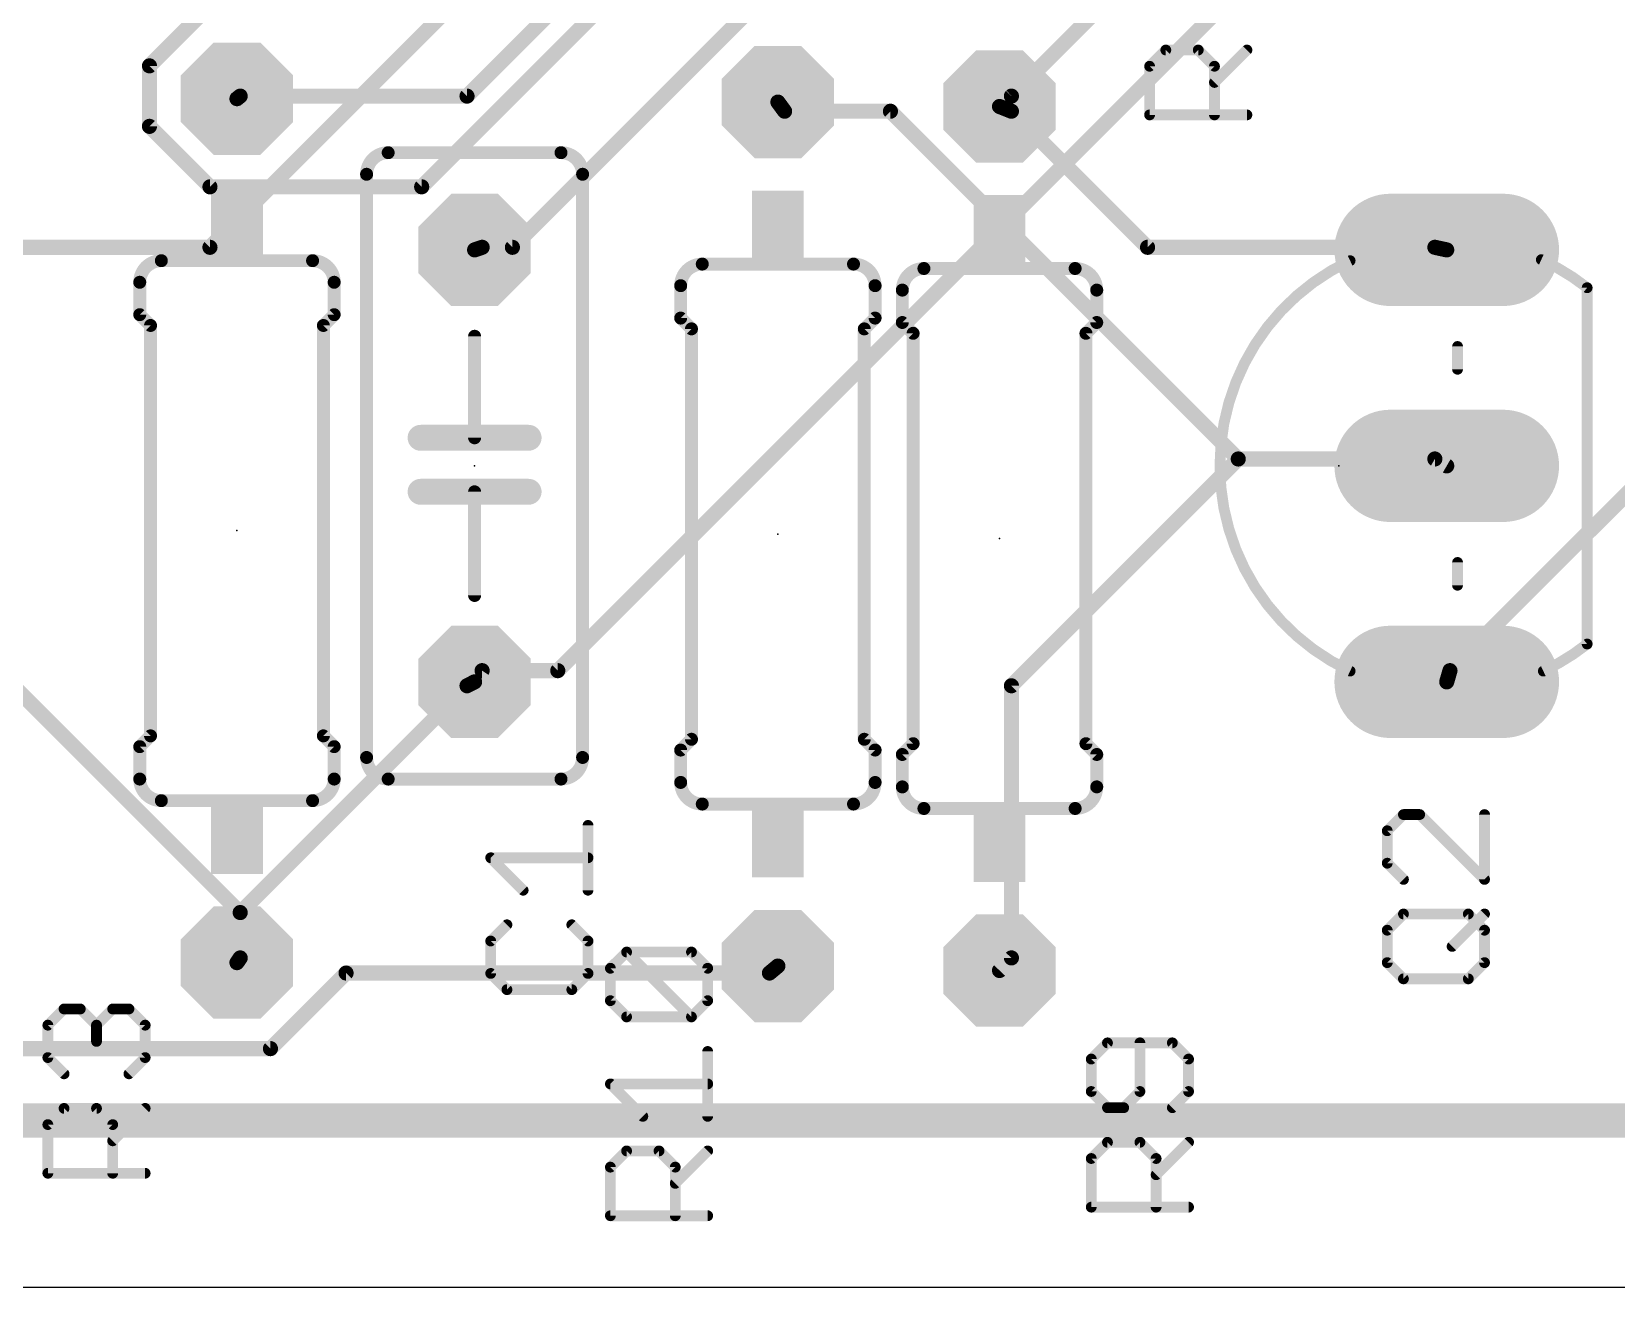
# Model space of a CAD drawing. Extents: x 0 to 100, y 0 to 50.
# Drawn here: x 50.89 to 69.52, y 0.04 to 14.8 of the extents above; entities that cross this region are included whole.
import ezdxf

# ---------------------------------------------------------------- set-up
doc = ezdxf.new("R2010")
doc.units = 0
for name, color, linetype in [('1', 14, 'CONTINUOUS'), ('16', 174, 'CONTINUOUS'), ('17', 94, 'CONTINUOUS'), ('20', 178, 'CONTINUOUS'), ('21', 251, 'CONTINUOUS'), ('23', 178, 'CONTINUOUS'), ('25', 251, 'CONTINUOUS')]:
    doc.layers.add(name, color=color, linetype=linetype)

# ---------------------------------------------------------------- blocks, each defined once
blk = doc.blocks.new('OCTAGONP')
at = {"const_width": 0.5}
blk.add_lwpolyline([(-0.25, -0.1036), (-0.25, 0.1036), (-0.1036, 0.25), (0.1036, 0.25), (0.25, 0.1036), (0.25, -0.1036), (0.1036, -0.25), (-0.1036, -0.25), (-0.25, -0.1036), (-0.25, 0.1036)], dxfattribs=at)
blk = doc.blocks.new('LONGP100')
at = {"const_width": 1}
blk.add_lwpolyline([(-0.5, 0), (0.5, 0)], dxfattribs=at)
at = {"const_width": 0.5}
for points in [[(-0.5, 0.25, 1), (-0.5, -0.25)], [(0.5, -0.25, 1), (0.5, 0.25)]]:
    blk.add_lwpolyline(points, format="xyb", dxfattribs=at)
blk = doc.blocks.new('RECT')
blk.add_solid([(-0.5, -0.5), (0.5, -0.5), (-0.5, 0.5), (0.5, 0.5)])

msp = doc.modelspace()

# ---------------------------------------------------------------- linework, layer by layer
at = {"layer": '1', "const_width": 0.1778}
for points in [[(52.9844, 12.2682), (58.4962, 17.78)], [(65.786, 17.4244), (62.4078, 14.0462)], [(59.7408, 13.8684), (59.662, 13.976)], [(62.4078, 14.0462), (62.268, 13.924)], [(62.4078, 13.8684), (62.268, 13.924)], [(60.9854, 13.8684), (59.7408, 13.8684)], [(65.0748, 9.779), (60.9854, 13.8684)], [(62.4078, 13.8684), (64.008, 12.2682)], [(48.5394, 12.2682), (52.9844, 12.2682)], [(64.008, 12.2682), (67.3862, 12.2682)], [(67.3862, 12.2682), (67.526, 12.238)], [(67.564, 7.2898), (70.9422, 10.668)], [(65.0748, 9.779), (62.4078, 7.112)], [(67.3862, 9.779), (65.0748, 9.779)], [(67.3862, 9.779), (67.526, 9.698)], [(67.564, 7.2898), (67.526, 7.158)], [(53.34, 4.445), (50.673, 7.112)], [(56.007, 7.112), (53.34, 4.445)], [(56.007, 7.112), (56.096, 7.158)], [(62.4078, 7.112), (62.4078, 3.9116)], [(53.34, 4.445), (53.302, 3.856)], [(53.34, 4.445), (53.34, 3.9116)], [(53.34, 3.9116), (53.302, 3.856)], [(62.4078, 3.9116), (62.268, 3.764)], [(53.6956, 2.8448), (54.5846, 3.7338)], [(54.5846, 3.7338), (59.563, 3.7338)], [(59.563, 3.7338), (59.662, 3.816)], [(22.5806, 2.8448), (53.6956, 2.8448)]]:
    msp.add_lwpolyline(points, dxfattribs=at)
at = {"layer": '1', "const_width": 0.0889}
for points in [[(59.6979, 14.0023, 1), (59.6261, 13.9497)], [(62.2387, 13.9575, 1), (62.2973, 13.8905)], [(62.2844, 13.9653, 1), (62.2516, 13.8827)], [(62.3764, 14.0776, 1), (62.4392, 14.0148)], [(62.4371, 14.0127, 1), (62.3785, 14.0797)], [(59.7408, 13.9129, 1), (59.7408, 13.824)], [(59.7049, 13.8421, 1), (59.7767, 13.8947)], [(61.0168, 13.8998, 1), (60.954, 13.837)], [(60.9854, 13.824, 1), (60.9854, 13.9129)], [(62.4392, 13.8998, 1), (62.3764, 13.837)], [(62.3914, 13.8271, 1), (62.4242, 13.9097)], [(52.953, 12.2996, 1), (53.0158, 12.2368)], [(52.9844, 12.2238, 1), (52.9844, 12.3126)], [(64.008, 12.3126, 1), (64.008, 12.2238)], [(63.9766, 12.2368, 1), (64.0394, 12.2996)], [(67.3956, 12.3116, 1), (67.3768, 12.2248)], [(67.3862, 12.2238, 1), (67.3862, 12.3126)], [(67.5166, 12.1946, 1), (67.5354, 12.2814)], [(65.0748, 9.8234, 1), (65.0748, 9.7346)], [(65.1062, 9.7476, 1), (65.0434, 9.8104)], [(65.0434, 9.7476, 1), (65.1062, 9.8104)], [(67.4085, 9.8175, 1), (67.3639, 9.7405)], [(67.3862, 9.7346, 1), (67.3862, 9.8234)], [(67.5037, 9.6595, 1), (67.5483, 9.7365)], [(67.5326, 7.3212, 1), (67.5954, 7.2584)], [(67.6067, 7.2775, 1), (67.5213, 7.3021)], [(55.9866, 7.1515, 1), (56.0274, 7.0725)], [(56.0384, 7.0806, 1), (55.9756, 7.1434)], [(56.1164, 7.1185, 1), (56.0756, 7.1975)], [(62.3764, 7.1434, 1), (62.4392, 7.0806)], [(62.4522, 7.112, 1), (62.3634, 7.112)], [(67.4833, 7.1703, 1), (67.5687, 7.1457)], [(53.3086, 4.4764, 1), (53.3714, 4.4136)], [(53.3845, 4.445, 1), (53.2956, 4.445)], [(53.3844, 4.4421, 1), (53.2956, 4.4479)], [(53.3086, 4.4136, 1), (53.3714, 4.4764)], [(53.2653, 3.8811, 1), (53.3387, 3.8309)], [(53.2956, 3.9116, 1), (53.3845, 3.9116)], [(53.3767, 3.8865, 1), (53.3033, 3.9367)], [(62.3634, 3.9116, 1), (62.4522, 3.9116)], [(62.4401, 3.881, 1), (62.3755, 3.9422)], [(53.2576, 3.8589, 1), (53.3464, 3.8531)], [(54.5846, 3.7782, 1), (54.5846, 3.6894)], [(54.616, 3.7024, 1), (54.5532, 3.7652)], [(59.5346, 3.768, 1), (59.5914, 3.6996)], [(59.563, 3.6894, 1), (59.563, 3.7782)], [(59.6904, 3.7818, 1), (59.6336, 3.8502)], [(62.2357, 3.7946, 1), (62.3003, 3.7334)], [(53.6642, 2.8762, 1), (53.727, 2.8134)], [(53.6956, 2.8004, 1), (53.6956, 2.8893)]]:
    msp.add_lwpolyline(points, format="xyb", dxfattribs=at)
at = {"layer": '16'}
for points, const_width in [([(66.675, 24.7142), (56.007, 14.0462)], 0.1778), ([(66.8528, 24.3586), (55.4736, 12.9794)], 0.1778), ([(57.0738, 7.2898), (70.0532, 20.2692)], 0.1778), ([(52.2732, 14.4018), (55.6514, 17.78)], 0.1778), ([(61.1632, 16.891), (56.5404, 12.2682)], 0.1778), ([(52.2732, 13.6906), (52.2732, 14.4018)], 0.1778), ([(53.34, 14.0462), (53.302, 14.016)], 0.1778), ([(56.007, 14.0462), (53.34, 14.0462)], 0.1778), ([(52.9844, 12.9794), (52.2732, 13.6906)], 0.1778), ([(55.4736, 12.9794), (52.9844, 12.9794)], 0.1778), ([(56.1848, 12.2682), (56.096, 12.238)], 0.1778), ([(56.5404, 12.2682), (56.1848, 12.2682)], 0.1778), ([(56.1848, 7.2898), (56.096, 7.158)], 0.1778), ([(56.1848, 7.2898), (57.0738, 7.2898)], 0.1778), ([(98, 2), (2, 2)], 0.4064)]:
    msp.add_lwpolyline(points, dxfattribs=dict(at, const_width=const_width))
at = {"layer": '16', "const_width": 0.0889}
for points in [[(52.2418, 14.4332, 1), (52.3046, 14.3704)], [(52.3177, 14.4018, 1), (52.2288, 14.4018)], [(53.2743, 14.0508, 1), (53.3297, 13.9812)], [(53.34, 14.0907, 1), (53.34, 14.0018)], [(53.3677, 14.0114, 1), (53.3123, 14.081)], [(55.9756, 14.0776, 1), (56.0384, 14.0148)], [(56.007, 14.0018, 1), (56.007, 14.0907)], [(52.3046, 13.722, 1), (52.2418, 13.6592)], [(52.2288, 13.6906, 1), (52.3177, 13.6906)], [(52.9844, 13.0238, 1), (52.9844, 12.935)], [(52.953, 12.948, 1), (53.0158, 13.0108)], [(55.4422, 13.0108, 1), (55.505, 12.948)], [(55.4736, 12.935, 1), (55.4736, 13.0238)], [(56.0817, 12.2801, 1), (56.1103, 12.1959)], [(56.1848, 12.3126, 1), (56.1848, 12.2238)], [(56.1991, 12.2261, 1), (56.1705, 12.3103)], [(56.509, 12.2996, 1), (56.5718, 12.2368)], [(56.5404, 12.2238, 1), (56.5404, 12.3126)], [(56.1848, 7.3343, 1), (56.1848, 7.2454)], [(56.2217, 7.265, 1), (56.1479, 7.3146)], [(57.0424, 7.3212, 1), (57.1052, 7.2584)], [(57.0738, 7.2454, 1), (57.0738, 7.3343)], [(56.0591, 7.1828, 1), (56.1329, 7.1332)]]:
    msp.add_lwpolyline(points, format="xyb", dxfattribs=at)
at = {"layer": '20'}
msp.add_line((0.046, 0.038), (100.046, 0.038), dxfattribs=at)
at = {"layer": '21'}
for points, const_width in [([(55.08, 13.381, 0.4142), (54.826, 13.127)], 0.1524), ([(55.08, 13.4191, 1), (55.08, 13.3429)], 0.0762), ([(55.08, 13.3429, 1), (55.08, 13.4191)], 0.0762), ([(57.366, 13.127, 0.4142), (57.112, 13.381)], 0.1524), ([(57.112, 13.4191, 1), (57.112, 13.3429)], 0.0762), ([(57.112, 13.3429, 1), (57.112, 13.4191)], 0.0762), ([(54.8641, 13.127, 1), (54.7879, 13.127)], 0.0762), ([(54.7879, 13.127, 1), (54.8641, 13.127)], 0.0762), ([(57.4041, 13.127, 1), (57.3279, 13.127)], 0.0762), ([(57.3279, 13.127, 1), (57.4041, 13.127)], 0.0762), ([(52.413, 12.111, 0.4142), (52.159, 11.857)], 0.1524), ([(52.413, 12.1491, 1), (52.413, 12.0729)], 0.0762), ([(52.413, 12.0729, 1), (52.413, 12.1491)], 0.0762), ([(54.445, 11.857, 0.4142), (54.191, 12.111)], 0.1524), ([(54.191, 12.1491, 1), (54.191, 12.0729)], 0.0762), ([(54.191, 12.0729, 1), (54.191, 12.1491)], 0.0762), ([(58.773, 12.071, 0.4142), (58.519, 11.817)], 0.1524), ([(58.773, 12.1091, 1), (58.773, 12.0329)], 0.0762), ([(58.773, 12.0329, 1), (58.773, 12.1091)], 0.0762), ([(60.805, 11.817, 0.4142), (60.551, 12.071)], 0.1524), ([(60.551, 12.1091, 1), (60.551, 12.0329)], 0.0762), ([(60.551, 12.0329, 1), (60.551, 12.1091)], 0.0762), ([(66.3901, 12.111, 0.6345), (66.3901, 7.285)], 0.127), ([(66.4036, 12.0823, 1), (66.3766, 12.1397)], 0.0635), ([(69.177, 11.793, 0.0595), (68.6378, 12.1227)], 0.127), ([(68.651, 12.1516, 1), (68.6246, 12.0938)], 0.0635), ([(52.1971, 11.857, 1), (52.1209, 11.857)], 0.0762), ([(54.4831, 11.857, 1), (54.4069, 11.857)], 0.0762), ([(61.379, 12.019, 0.4142), (61.125, 11.765)], 0.1524), ([(61.379, 12.0571, 1), (61.379, 11.9809)], 0.0762), ([(61.379, 11.9809, 1), (61.379, 12.0571)], 0.0762), ([(63.411, 11.765, 0.4142), (63.157, 12.019)], 0.1524), ([(63.157, 12.0571, 1), (63.157, 11.9809)], 0.0762), ([(63.157, 11.9809, 1), (63.157, 12.0571)], 0.0762), ([(52.1209, 11.857, 1), (52.1971, 11.857)], 0.0762), ([(54.4069, 11.857, 1), (54.4831, 11.857)], 0.0762), ([(58.5571, 11.817, 1), (58.4809, 11.817)], 0.0762), ([(58.4809, 11.817, 1), (58.5571, 11.817)], 0.0762), ([(60.8431, 11.817, 1), (60.7669, 11.817)], 0.0762), ([(60.7669, 11.817, 1), (60.8431, 11.817)], 0.0762), ([(61.1631, 11.765, 1), (61.0869, 11.765)], 0.0762), ([(61.0869, 11.765, 1), (61.1631, 11.765)], 0.0762), ([(63.4491, 11.765, 1), (63.3729, 11.765)], 0.0762), ([(63.3729, 11.765, 1), (63.4491, 11.765)], 0.0762), ([(69.2088, 11.793, 1), (69.1453, 11.793)], 0.0635), ([(69.1573, 11.7681, 1), (69.1967, 11.8179)], 0.0635), ([(52.1859, 11.5029, 1), (52.1321, 11.4491)], 0.0762), ([(54.4719, 11.4491, 1), (54.4181, 11.5029)], 0.0762), ([(52.1209, 11.476, 1), (52.1971, 11.476)], 0.0762), ([(52.3241, 11.349, 1), (52.2479, 11.349)], 0.0762), ([(52.2591, 11.3221, 1), (52.3129, 11.3759)], 0.0762), ([(54.3561, 11.349, 1), (54.2799, 11.349)], 0.0762), ([(54.2911, 11.3759, 1), (54.3449, 11.3221)], 0.0762), ([(54.4069, 11.476, 1), (54.4831, 11.476)], 0.0762), ([(58.4809, 11.436, 1), (58.5571, 11.436)], 0.0762), ([(58.5459, 11.4629, 1), (58.4921, 11.4091)], 0.0762), ([(58.6841, 11.309, 1), (58.6079, 11.309)], 0.0762), ([(58.6191, 11.2821, 1), (58.6729, 11.3359)], 0.0762), ([(60.7161, 11.309, 1), (60.6399, 11.309)], 0.0762), ([(60.6511, 11.3359, 1), (60.7049, 11.2821)], 0.0762), ([(60.7669, 11.436, 1), (60.8431, 11.436)], 0.0762), ([(60.8319, 11.4091, 1), (60.7781, 11.4629)], 0.0762), ([(61.0869, 11.384, 1), (61.1631, 11.384)], 0.0762), ([(61.1519, 11.4109, 1), (61.0981, 11.3571)], 0.0762), ([(63.3729, 11.384, 1), (63.4491, 11.384)], 0.0762), ([(63.4379, 11.3571, 1), (63.3841, 11.4109)], 0.0762), ([(56.1341, 11.222, 1), (56.0579, 11.222)], 0.0762), ([(61.2901, 11.257, 1), (61.2139, 11.257)], 0.0762), ([(61.2251, 11.2301, 1), (61.2789, 11.2839)], 0.0762), ([(63.3221, 11.257, 1), (63.2459, 11.257)], 0.0762), ([(63.2571, 11.2839, 1), (63.3109, 11.2301)], 0.0762), ([(67.6848, 11.102, 1), (67.6213, 11.102)], 0.0635), ([(67.6213, 10.834, 1), (67.6848, 10.834)], 0.0635), ([(55.461, 10.1044, 1), (55.461, 9.952)], 0.1524), ([(56.096, 10.1044, 1), (56.096, 9.952)], 0.1524), ([(56.096, 9.952, 1), (56.096, 10.1044)], 0.1524), ([(56.0579, 10.0282, 1), (56.1341, 10.0282)], 0.0762), ([(56.731, 9.952, 1), (56.731, 10.1044)], 0.1524), ([(55.461, 9.4694, 1), (55.461, 9.317)], 0.1524), ([(56.096, 9.4694, 1), (56.096, 9.317)], 0.1524), ([(56.096, 9.317, 1), (56.096, 9.4694)], 0.1524), ([(56.731, 9.317, 1), (56.731, 9.4694)], 0.1524), ([(56.1341, 9.3932, 1), (56.0579, 9.3932)], 0.0762), ([(67.6848, 8.562, 1), (67.6213, 8.562)], 0.0635), ([(56.0579, 8.174, 1), (56.1341, 8.174)], 0.0762), ([(67.6213, 8.294, 1), (67.6848, 8.294)], 0.0635), ([(68.6619, 7.2845, 0.057), (69.177, 7.603)], 0.127), ([(69.1967, 7.5781, 1), (69.1573, 7.6279)], 0.0635), ([(69.1453, 7.603, 1), (69.2088, 7.603)], 0.0635), ([(66.3766, 7.2563, 1), (66.4036, 7.3137)], 0.0635), ([(68.6484, 7.3132, 1), (68.6754, 7.2558)], 0.0635), ([(52.2479, 6.523, 1), (52.3241, 6.523)], 0.0762), ([(52.3129, 6.4961, 1), (52.2591, 6.5499)], 0.0762), ([(54.2799, 6.523, 1), (54.3561, 6.523)], 0.0762), ([(54.3449, 6.5499, 1), (54.2911, 6.4961)], 0.0762), ([(58.6079, 6.483, 1), (58.6841, 6.483)], 0.0762), ([(58.6729, 6.4561, 1), (58.6191, 6.5099)], 0.0762), ([(60.6399, 6.483, 1), (60.7161, 6.483)], 0.0762), ([(60.7049, 6.5099, 1), (60.6511, 6.4561)], 0.0762), ([(52.1971, 6.396, 1), (52.1209, 6.396)], 0.0762), ([(52.1321, 6.4229, 1), (52.1859, 6.3691)], 0.0762), ([(54.4831, 6.396, 1), (54.4069, 6.396)], 0.0762), ([(54.4181, 6.3691, 1), (54.4719, 6.4229)], 0.0762), ([(54.826, 6.269, 0.4142), (55.08, 6.015)], 0.1524), ([(54.8641, 6.269, 1), (54.7879, 6.269)], 0.0762), ([(57.112, 6.015, 0.4142), (57.366, 6.269)], 0.1524), ([(57.4041, 6.269, 1), (57.3279, 6.269)], 0.0762), ([(58.5571, 6.356, 1), (58.4809, 6.356)], 0.0762), ([(58.4921, 6.3829, 1), (58.5459, 6.3291)], 0.0762), ([(60.8431, 6.356, 1), (60.7669, 6.356)], 0.0762), ([(60.7781, 6.3291, 1), (60.8319, 6.3829)], 0.0762), ([(61.1631, 6.304, 1), (61.0869, 6.304)], 0.0762), ([(61.0981, 6.3309, 1), (61.1519, 6.2771)], 0.0762), ([(61.2139, 6.431, 1), (61.2901, 6.431)], 0.0762), ([(61.2789, 6.4041, 1), (61.2251, 6.4579)], 0.0762), ([(63.2459, 6.431, 1), (63.3221, 6.431)], 0.0762), ([(63.3109, 6.4579, 1), (63.2571, 6.4041)], 0.0762), ([(63.4491, 6.304, 1), (63.3729, 6.304)], 0.0762), ([(63.3841, 6.2771, 1), (63.4379, 6.3309)], 0.0762), ([(54.7879, 6.269, 1), (54.8641, 6.269)], 0.0762), ([(57.3279, 6.269, 1), (57.4041, 6.269)], 0.0762), ([(52.159, 6.015, 0.4142), (52.413, 5.761)], 0.1524), ([(52.1971, 6.015, 1), (52.1209, 6.015)], 0.0762), ([(52.1209, 6.015, 1), (52.1971, 6.015)], 0.0762), ([(54.191, 5.761, 0.4142), (54.445, 6.015)], 0.1524), ([(54.4831, 6.015, 1), (54.4069, 6.015)], 0.0762), ([(54.4069, 6.015, 1), (54.4831, 6.015)], 0.0762), ([(55.08, 6.0531, 1), (55.08, 5.9769)], 0.0762), ([(55.08, 5.9769, 1), (55.08, 6.0531)], 0.0762), ([(57.112, 6.0531, 1), (57.112, 5.9769)], 0.0762), ([(57.112, 5.9769, 1), (57.112, 6.0531)], 0.0762), ([(58.519, 5.975, 0.4142), (58.773, 5.721)], 0.1524), ([(58.5571, 5.975, 1), (58.4809, 5.975)], 0.0762), ([(58.4809, 5.975, 1), (58.5571, 5.975)], 0.0762), ([(60.551, 5.721, 0.4142), (60.805, 5.975)], 0.1524), ([(60.8431, 5.975, 1), (60.7669, 5.975)], 0.0762), ([(60.7669, 5.975, 1), (60.8431, 5.975)], 0.0762), ([(61.125, 5.923, 0.4142), (61.379, 5.669)], 0.1524), ([(61.1631, 5.923, 1), (61.0869, 5.923)], 0.0762), ([(63.157, 5.669, 0.4142), (63.411, 5.923)], 0.1524), ([(63.4491, 5.923, 1), (63.3729, 5.923)], 0.0762), ([(52.413, 5.7991, 1), (52.413, 5.7229)], 0.0762), ([(52.413, 5.7229, 1), (52.413, 5.7991)], 0.0762), ([(54.191, 5.7991, 1), (54.191, 5.7229)], 0.0762), ([(54.191, 5.7229, 1), (54.191, 5.7991)], 0.0762), ([(58.773, 5.7591, 1), (58.773, 5.6829)], 0.0762), ([(58.773, 5.6829, 1), (58.773, 5.7591)], 0.0762), ([(60.551, 5.7591, 1), (60.551, 5.6829)], 0.0762), ([(60.551, 5.6829, 1), (60.551, 5.7591)], 0.0762), ([(61.0869, 5.923, 1), (61.1631, 5.923)], 0.0762), ([(63.3729, 5.923, 1), (63.4491, 5.923)], 0.0762), ([(61.379, 5.7071, 1), (61.379, 5.6309)], 0.0762), ([(61.379, 5.6309, 1), (61.379, 5.7071)], 0.0762), ([(63.157, 5.7071, 1), (63.157, 5.6309)], 0.0762), ([(63.157, 5.6309, 1), (63.157, 5.7071)], 0.0762)]:
    msp.add_lwpolyline(points, format="xyb", dxfattribs=dict(at, const_width=const_width))
for points, const_width in [([(57.112, 13.381), (55.08, 13.381)], 0.1524), ([(54.826, 13.127), (54.826, 6.269)], 0.1524), ([(57.366, 6.269), (57.366, 13.127)], 0.1524), ([(54.191, 12.111), (52.413, 12.111)], 0.1524), ([(58.773, 12.071), (60.551, 12.071)], 0.1524), ([(52.159, 11.857), (52.159, 11.476)], 0.1524), ([(54.445, 11.857), (54.445, 11.476)], 0.1524), ([(61.379, 12.019), (63.157, 12.019)], 0.1524), ([(58.519, 11.817), (58.519, 11.436)], 0.1524), ([(60.805, 11.817), (60.805, 11.436)], 0.1524), ([(61.125, 11.765), (61.125, 11.384)], 0.1524), ([(63.411, 11.765), (63.411, 11.384)], 0.1524), ([(69.177, 7.603), (69.177, 11.793)], 0.127), ([(52.286, 11.349), (52.159, 11.476)], 0.1524), ([(54.318, 11.349), (54.445, 11.476)], 0.1524), ([(52.286, 11.349), (52.286, 6.523)], 0.1524), ([(54.318, 11.349), (54.318, 6.523)], 0.1524), ([(58.646, 11.309), (58.519, 11.436)], 0.1524), ([(58.646, 6.483), (58.646, 11.309)], 0.1524), ([(60.678, 11.309), (60.805, 11.436)], 0.1524), ([(60.678, 6.483), (60.678, 11.309)], 0.1524), ([(61.252, 11.257), (61.125, 11.384)], 0.1524), ([(63.284, 11.257), (63.411, 11.384)], 0.1524), ([(56.096, 10.0282), (56.096, 11.222)], 0.1524), ([(61.252, 6.431), (61.252, 11.257)], 0.1524), ([(63.284, 6.431), (63.284, 11.257)], 0.1524), ([(67.653, 11.102), (67.653, 10.834)], 0.127), ([(55.461, 10.0282), (56.096, 10.0282)], 0.3048), ([(56.096, 10.0282), (56.731, 10.0282)], 0.3048), ([(55.461, 9.3932), (56.096, 9.3932)], 0.3048), ([(56.096, 9.3932), (56.731, 9.3932)], 0.3048), ([(56.096, 9.3932), (56.096, 8.174)], 0.1524), ([(67.653, 8.562), (67.653, 8.294)], 0.127), ([(52.286, 6.523), (52.159, 6.396)], 0.1524), ([(54.318, 6.523), (54.445, 6.396)], 0.1524), ([(58.646, 6.483), (58.519, 6.356)], 0.1524), ([(60.678, 6.483), (60.805, 6.356)], 0.1524), ([(52.159, 6.015), (52.159, 6.396)], 0.1524), ([(54.445, 6.015), (54.445, 6.396)], 0.1524), ([(58.519, 5.975), (58.519, 6.356)], 0.1524), ([(60.805, 5.975), (60.805, 6.356)], 0.1524), ([(61.252, 6.431), (61.125, 6.304)], 0.1524), ([(61.125, 5.923), (61.125, 6.304)], 0.1524), ([(63.284, 6.431), (63.411, 6.304)], 0.1524), ([(63.411, 5.923), (63.411, 6.304)], 0.1524), ([(55.08, 6.015), (57.112, 6.015)], 0.1524), ([(54.191, 5.761), (52.413, 5.761)], 0.1524), ([(58.773, 5.721), (60.551, 5.721)], 0.1524), ([(61.379, 5.669), (63.157, 5.669)], 0.1524)]:
    msp.add_lwpolyline(points, dxfattribs=dict(at, const_width=const_width))
at = {"layer": '23'}
for p in [(56.096, 9.698), (66.256, 9.698), (53.302, 8.936), (59.662, 8.896), (62.268, 8.844)]:
    msp.add_point(p, dxfattribs=at)
at = {"layer": '25', "const_width": 0.127}
for points in [[(64.0325, 14.3975), (64.2232, 14.5882)], [(64.2232, 14.5882), (64.6045, 14.5882)], [(64.6045, 14.5882), (64.7952, 14.3975)], [(64.7952, 14.2068), (65.1765, 14.5882)], [(64.0325, 13.8255), (64.0325, 14.3975)], [(64.7952, 14.3975), (64.7952, 13.8255)], [(65.1765, 13.8255), (64.0325, 13.8255)], [(67.0172, 5.5975), (66.8265, 5.4069)], [(67.2079, 5.5975), (67.0172, 5.5975)], [(67.9705, 4.8349), (67.2079, 5.5975)], [(67.9705, 5.5975), (67.9705, 4.8349)], [(57.4295, 4.7079), (57.4295, 5.4705)], [(66.8265, 5.4069), (66.8265, 5.0256)], [(56.6669, 4.7079), (56.2855, 5.0892)], [(56.2855, 5.0892), (57.4295, 5.0892)], [(66.8265, 5.0256), (67.0172, 4.8349)], [(66.8265, 4.2375), (67.0172, 4.4282)], [(67.0172, 4.4282), (67.7798, 4.4282)], [(67.5892, 4.0468), (67.9705, 4.4282)], [(67.7798, 4.4282), (67.9705, 4.2375)], [(56.4762, 4.3011), (56.2855, 4.1105)], [(57.4295, 4.1105), (57.2388, 4.3011)], [(66.8265, 3.8562), (66.8265, 4.2375)], [(67.9705, 4.2375), (67.9705, 3.8562)], [(56.2855, 4.1105), (56.2855, 3.7292)], [(57.4295, 3.7292), (57.4295, 4.1105)], [(57.6925, 3.7901), (57.8832, 3.9807)], [(57.8832, 3.9807), (58.6458, 3.9807)], [(58.6458, 3.2181), (57.8832, 3.9807)], [(58.6458, 3.9807), (58.8365, 3.7901)], [(67.0172, 3.6655), (66.8265, 3.8562)], [(67.9705, 3.8562), (67.7798, 3.6655)], [(56.2855, 3.7292), (56.4762, 3.5385)], [(57.2388, 3.5385), (57.4295, 3.7292)], [(57.6925, 3.4088), (57.6925, 3.7901)], [(58.8365, 3.7901), (58.8365, 3.4088)], [(67.7798, 3.6655), (67.0172, 3.6655)], [(56.4762, 3.5385), (57.2388, 3.5385)], [(51.0785, 3.1209), (51.2692, 3.3115)], [(51.2692, 3.3115), (51.4599, 3.3115)], [(51.4599, 3.3115), (51.6505, 3.1209)], [(51.6505, 3.1209), (51.8412, 3.3115)], [(51.8412, 3.3115), (52.0318, 3.3115)], [(52.0318, 3.3115), (52.2225, 3.1209)], [(57.8832, 3.2181), (57.6925, 3.4088)], [(58.8365, 3.4088), (58.6458, 3.2181)], [(51.0785, 2.7396), (51.0785, 3.1209)], [(51.6505, 3.1209), (51.6505, 2.9302)], [(52.2225, 3.1209), (52.2225, 2.7396)], [(58.6458, 3.2181), (57.8832, 3.2181)], [(51.2692, 2.5489), (51.0785, 2.7396)], [(52.2225, 2.7396), (52.0318, 2.5489)], [(58.8365, 2.0487), (58.8365, 2.8114)], [(63.5372, 2.9127), (63.3465, 2.7221)], [(64.2998, 2.9127), (63.5372, 2.9127)], [(63.9185, 2.3408), (63.9185, 2.9127)], [(64.4905, 2.7221), (64.2998, 2.9127)], [(63.3465, 2.7221), (63.3465, 2.3408)], [(64.4905, 2.3408), (64.4905, 2.7221)], [(58.0739, 2.0487), (57.6925, 2.43)], [(57.6925, 2.43), (58.8365, 2.43)], [(63.3465, 2.3408), (63.5372, 2.1501)], [(63.7279, 2.1501), (63.9185, 2.3408)], [(64.2998, 2.1501), (64.4905, 2.3408)], [(51.0785, 1.9515), (51.2692, 2.1421)], [(51.2692, 2.1421), (51.6505, 2.1421)], [(51.6505, 2.1421), (51.8412, 1.9515)], [(51.8412, 1.7608), (52.2225, 2.1421)], [(63.5372, 2.1501), (63.7279, 2.1501)], [(51.0785, 1.3795), (51.0785, 1.9515)], [(51.8412, 1.9515), (51.8412, 1.3795)], [(57.6925, 1.4513), (57.8832, 1.642)], [(57.8832, 1.642), (58.2645, 1.642)], [(58.2645, 1.642), (58.4552, 1.4513)], [(58.4552, 1.2606), (58.8365, 1.642)], [(63.3465, 1.5527), (63.5372, 1.7434)], [(63.5372, 1.7434), (63.9185, 1.7434)], [(63.9185, 1.7434), (64.1092, 1.5527)], [(64.1092, 1.362), (64.4905, 1.7434)], [(57.6925, 0.8793), (57.6925, 1.4513)], [(58.4552, 1.4513), (58.4552, 0.8793)], [(63.3465, 0.9807), (63.3465, 1.5527)], [(64.1092, 1.5527), (64.1092, 0.9807)], [(52.2225, 1.3795), (51.0785, 1.3795)], [(58.8365, 0.8793), (57.6925, 0.8793)], [(64.4905, 0.9807), (63.3465, 0.9807)]]:
    msp.add_lwpolyline(points, dxfattribs=at)
at = {"layer": '25', "const_width": 0.0635}
for points in [[(64.2232, 14.6199, 1), (64.2232, 14.5564)], [(64.2456, 14.5657, 1), (64.2007, 14.6106)], [(64.627, 14.6106, 1), (64.5821, 14.5657)], [(64.6045, 14.5564, 1), (64.6045, 14.6199)], [(65.199, 14.5657, 1), (65.154, 14.6106)], [(64.0643, 14.3975, 1), (64.0008, 14.3975)], [(64.0101, 14.4199, 1), (64.055, 14.375)], [(64.8269, 14.3975, 1), (64.7634, 14.3975)], [(64.7727, 14.375, 1), (64.8176, 14.4199)], [(64.7727, 14.2293, 1), (64.8176, 14.1844)], [(64.0325, 13.8573, 1), (64.0325, 13.7937)], [(64.0008, 13.8255, 1), (64.0643, 13.8255)], [(64.7634, 13.8255, 1), (64.8269, 13.8255)], [(65.1765, 13.7937, 1), (65.1765, 13.8573)], [(67.0172, 5.6293, 1), (67.0172, 5.5658)], [(67.0396, 5.5751, 1), (66.9947, 5.62)], [(67.2303, 5.62, 1), (67.1854, 5.5751)], [(67.2079, 5.5658, 1), (67.2079, 5.6293)], [(68.0023, 5.5975, 1), (67.9387, 5.5975)], [(57.4613, 5.4705, 1), (57.3978, 5.4705)], [(66.8583, 5.4069, 1), (66.7948, 5.4069)], [(66.8041, 5.4293, 1), (66.849, 5.3844)], [(56.2855, 5.121, 1), (56.2855, 5.0575)], [(56.308, 5.1117, 1), (56.2631, 5.0668)], [(57.4295, 5.0575, 1), (57.4295, 5.121)], [(66.7948, 5.0256, 1), (66.8583, 5.0256)], [(66.849, 5.048, 1), (66.8041, 5.0031)], [(66.9947, 4.8124, 1), (67.0396, 4.8573)], [(67.9387, 4.8349, 1), (68.0023, 4.8349)], [(67.948, 4.8124, 1), (67.993, 4.8573)], [(56.6444, 4.6854, 1), (56.6893, 4.7303)], [(57.3978, 4.7079, 1), (57.4613, 4.7079)], [(67.0172, 4.4599, 1), (67.0172, 4.3964)], [(67.0396, 4.4057, 1), (66.9947, 4.4506)], [(67.8023, 4.4506, 1), (67.7574, 4.4057)], [(67.7798, 4.3964, 1), (67.7798, 4.4599)], [(67.993, 4.4057, 1), (67.948, 4.4506)], [(56.4986, 4.2787, 1), (56.4537, 4.3236)], [(57.2613, 4.3236, 1), (57.2164, 4.2787)], [(66.8583, 4.2375, 1), (66.7948, 4.2375)], [(66.8041, 4.2599, 1), (66.849, 4.215)], [(68.0023, 4.2375, 1), (67.9387, 4.2375)], [(67.948, 4.215, 1), (67.993, 4.2599)], [(56.3173, 4.1105, 1), (56.2538, 4.1105)], [(56.2631, 4.1329, 1), (56.308, 4.088)], [(57.4613, 4.1105, 1), (57.3978, 4.1105)], [(57.407, 4.088, 1), (57.452, 4.1329)], [(67.5667, 4.0693, 1), (67.6116, 4.0244)], [(57.8832, 4.0125, 1), (57.8832, 3.949)], [(57.9056, 4.0032, 1), (57.8607, 3.9583)], [(57.9056, 3.9583, 1), (57.8607, 4.0032)], [(58.6683, 4.0032, 1), (58.6234, 3.9583)], [(58.6458, 3.949, 1), (58.6458, 4.0125)], [(66.849, 3.8786, 1), (66.8041, 3.8337)], [(67.993, 3.8337, 1), (67.948, 3.8786)], [(56.2538, 3.7292, 1), (56.3173, 3.7292)], [(56.308, 3.7516, 1), (56.2631, 3.7067)], [(57.3978, 3.7292, 1), (57.4613, 3.7292)], [(57.452, 3.7067, 1), (57.407, 3.7516)], [(57.7243, 3.7901, 1), (57.6608, 3.7901)], [(57.6701, 3.8125, 1), (57.715, 3.7676)], [(58.8683, 3.7901, 1), (58.8047, 3.7901)], [(58.814, 3.7676, 1), (58.859, 3.8125)], [(66.7948, 3.8562, 1), (66.8583, 3.8562)], [(67.0172, 3.6973, 1), (67.0172, 3.6338)], [(67.7798, 3.6338, 1), (67.7798, 3.6973)], [(67.9387, 3.8562, 1), (68.0023, 3.8562)], [(56.4762, 3.5703, 1), (56.4762, 3.5067)], [(56.4537, 3.516, 1), (56.4986, 3.561)], [(57.2164, 3.561, 1), (57.2613, 3.516)], [(57.2388, 3.5067, 1), (57.2388, 3.5703)], [(66.9947, 3.643, 1), (67.0396, 3.688)], [(67.7574, 3.688, 1), (67.8023, 3.643)], [(51.2692, 3.3433, 1), (51.2692, 3.2798)], [(51.2916, 3.2891, 1), (51.2467, 3.334)], [(51.4823, 3.334, 1), (51.4374, 3.2891)], [(51.4599, 3.2798, 1), (51.4599, 3.3433)], [(51.8412, 3.3433, 1), (51.8412, 3.2798)], [(51.8636, 3.2891, 1), (51.8187, 3.334)], [(52.0543, 3.334, 1), (52.0094, 3.2891)], [(52.0318, 3.2798, 1), (52.0318, 3.3433)], [(57.6608, 3.4088, 1), (57.7243, 3.4088)], [(57.715, 3.4312, 1), (57.6701, 3.3863)], [(58.8047, 3.4088, 1), (58.8683, 3.4088)], [(58.859, 3.3863, 1), (58.814, 3.4312)], [(51.1103, 3.1209, 1), (51.0468, 3.1209)], [(51.0561, 3.1433, 1), (51.101, 3.0984)], [(51.6823, 3.1209, 1), (51.6188, 3.1209)], [(51.6281, 3.1433, 1), (51.673, 3.0984)], [(51.6281, 3.0984, 1), (51.673, 3.1433)], [(52.2543, 3.1209, 1), (52.1908, 3.1209)], [(52.2, 3.0984, 1), (52.245, 3.1433)], [(57.8832, 3.2498, 1), (57.8832, 3.1863)], [(57.8607, 3.1956, 1), (57.9056, 3.2405)], [(58.6234, 3.2405, 1), (58.6683, 3.1956)], [(58.6234, 3.1956, 1), (58.6683, 3.2405)], [(58.6458, 3.1863, 1), (58.6458, 3.2498)], [(51.101, 2.762, 1), (51.0561, 2.7171)], [(51.6188, 2.9302, 1), (51.6823, 2.9302)], [(52.245, 2.7171, 1), (52.2, 2.762)], [(58.8683, 2.8114, 1), (58.8047, 2.8114)], [(63.5372, 2.9445, 1), (63.5372, 2.881)], [(63.5596, 2.8903, 1), (63.5147, 2.9352)], [(63.9503, 2.9127, 1), (63.8868, 2.9127)], [(64.3223, 2.9352, 1), (64.2774, 2.8903)], [(64.2998, 2.881, 1), (64.2998, 2.9445)], [(51.0468, 2.7396, 1), (51.1103, 2.7396)], [(52.1908, 2.7396, 1), (52.2543, 2.7396)], [(63.3783, 2.7221, 1), (63.3148, 2.7221)], [(63.3241, 2.7445, 1), (63.369, 2.6996)], [(64.5222, 2.7221, 1), (64.4587, 2.7221)], [(64.468, 2.6996, 1), (64.513, 2.7445)], [(51.2467, 2.5264, 1), (51.2916, 2.5713)], [(52.0094, 2.5713, 1), (52.0543, 2.5264)], [(57.6925, 2.4618, 1), (57.6925, 2.3983)], [(57.715, 2.4525, 1), (57.6701, 2.4076)], [(58.8365, 2.3983, 1), (58.8365, 2.4618)], [(63.3148, 2.3408, 1), (63.3783, 2.3408)], [(63.369, 2.3632, 1), (63.3241, 2.3183)], [(63.8868, 2.3408, 1), (63.9503, 2.3408)], [(63.941, 2.3183, 1), (63.8961, 2.3632)], [(64.4587, 2.3408, 1), (64.5222, 2.3408)], [(64.513, 2.3183, 1), (64.468, 2.3632)], [(51.2692, 2.1739, 1), (51.2692, 2.1104)], [(51.2916, 2.1197, 1), (51.2467, 2.1646)], [(51.673, 2.1646, 1), (51.6281, 2.1197)], [(51.6505, 2.1104, 1), (51.6505, 2.1739)], [(52.245, 2.1197, 1), (52.2, 2.1646)], [(58.0514, 2.0262, 1), (58.0963, 2.0712)], [(58.8047, 2.0487, 1), (58.8683, 2.0487)], [(63.5372, 2.1819, 1), (63.5372, 2.1183)], [(63.5147, 2.1276, 1), (63.5596, 2.1726)], [(63.7054, 2.1726, 1), (63.7503, 2.1276)], [(63.7279, 2.1183, 1), (63.7279, 2.1819)], [(64.2774, 2.1726, 1), (64.3223, 2.1276)], [(51.1103, 1.9515, 1), (51.0468, 1.9515)], [(51.0561, 1.9739, 1), (51.101, 1.929)], [(51.8729, 1.9515, 1), (51.8094, 1.9515)], [(51.8187, 1.929, 1), (51.8636, 1.9739)], [(51.8187, 1.7833, 1), (51.8636, 1.7384)], [(57.8832, 1.6737, 1), (57.8832, 1.6102)], [(57.9056, 1.6195, 1), (57.8607, 1.6644)], [(58.287, 1.6644, 1), (58.2421, 1.6195)], [(58.2645, 1.6102, 1), (58.2645, 1.6737)], [(58.859, 1.6195, 1), (58.814, 1.6644)], [(63.5372, 1.7751, 1), (63.5372, 1.7116)], [(63.5596, 1.7209, 1), (63.5147, 1.7658)], [(63.941, 1.7658, 1), (63.8961, 1.7209)], [(63.9185, 1.7116, 1), (63.9185, 1.7751)], [(64.513, 1.7209, 1), (64.468, 1.7658)], [(57.7243, 1.4513, 1), (57.6608, 1.4513)], [(57.6701, 1.4737, 1), (57.715, 1.4288)], [(58.4869, 1.4513, 1), (58.4234, 1.4513)], [(58.4327, 1.4288, 1), (58.4776, 1.4737)], [(63.3783, 1.5527, 1), (63.3148, 1.5527)], [(63.3241, 1.5751, 1), (63.369, 1.5302)], [(64.1409, 1.5527, 1), (64.0774, 1.5527)], [(64.0867, 1.5302, 1), (64.1316, 1.5751)], [(51.0785, 1.4113, 1), (51.0785, 1.3478)], [(51.0468, 1.3795, 1), (51.1103, 1.3795)], [(51.8094, 1.3795, 1), (51.8729, 1.3795)], [(52.2225, 1.3478, 1), (52.2225, 1.4113)], [(58.4327, 1.2831, 1), (58.4776, 1.2382)], [(64.0867, 1.3845, 1), (64.1316, 1.3396)], [(57.6925, 0.9111, 1), (57.6925, 0.8476)], [(58.8365, 0.8476, 1), (58.8365, 0.9111)], [(63.3465, 1.0125, 1), (63.3465, 0.949)], [(63.3148, 0.9807, 1), (63.3783, 0.9807)], [(64.0774, 0.9807, 1), (64.1409, 0.9807)], [(64.4905, 0.949, 1), (64.4905, 1.0125)], [(57.6608, 0.8793, 1), (57.7243, 0.8793)], [(58.4234, 0.8793, 1), (58.4869, 0.8793)]]:
    msp.add_lwpolyline(points, format="xyb", dxfattribs=at)

# ---------------------------------------------------------------- block references
at = {"layer": '17', "xscale": 1.3208, "yscale": 1.3208}
for name, p, rotation in [('OCTAGONP', (53.302, 14.016), 90), ('OCTAGONP', (53.302, 14.016), 90), ('OCTAGONP', (59.662, 13.976), 270), ('OCTAGONP', (59.662, 13.976), 270), ('OCTAGONP', (62.268, 13.924), 270), ('OCTAGONP', (62.268, 13.924), 270), ('OCTAGONP', (56.096, 12.238), 90), ('OCTAGONP', (56.096, 12.238), 90), ('LONGP100', (67.526, 12.238), 180), ('LONGP100', (67.526, 12.238), 180), ('LONGP100', (67.526, 9.698), 180), ('LONGP100', (67.526, 9.698), 180), ('OCTAGONP', (56.096, 7.158), 90), ('OCTAGONP', (56.096, 7.158), 90), ('LONGP100', (67.526, 7.158), 180), ('LONGP100', (67.526, 7.158), 180), ('OCTAGONP', (53.302, 3.856), 90), ('OCTAGONP', (53.302, 3.856), 90), ('OCTAGONP', (59.662, 3.816), 270), ('OCTAGONP', (59.662, 3.816), 270), ('OCTAGONP', (62.268, 3.764), 270), ('OCTAGONP', (62.268, 3.764), 270)]:
    msp.add_blockref(name, p, dxfattribs=dict(at, rotation=rotation))
at = {"layer": '21', "xscale": 0.8636, "yscale": 0.6096}
for p, rotation in [((53.302, 12.5428), 90), ((59.662, 12.5028), 270), ((62.268, 12.4508), 270), ((53.302, 5.3292), 90), ((59.662, 5.2892), 270), ((62.268, 5.2372), 270)]:
    msp.add_blockref('RECT', p, dxfattribs=dict(at, rotation=rotation))

doc.saveas('drawing.dxf')
